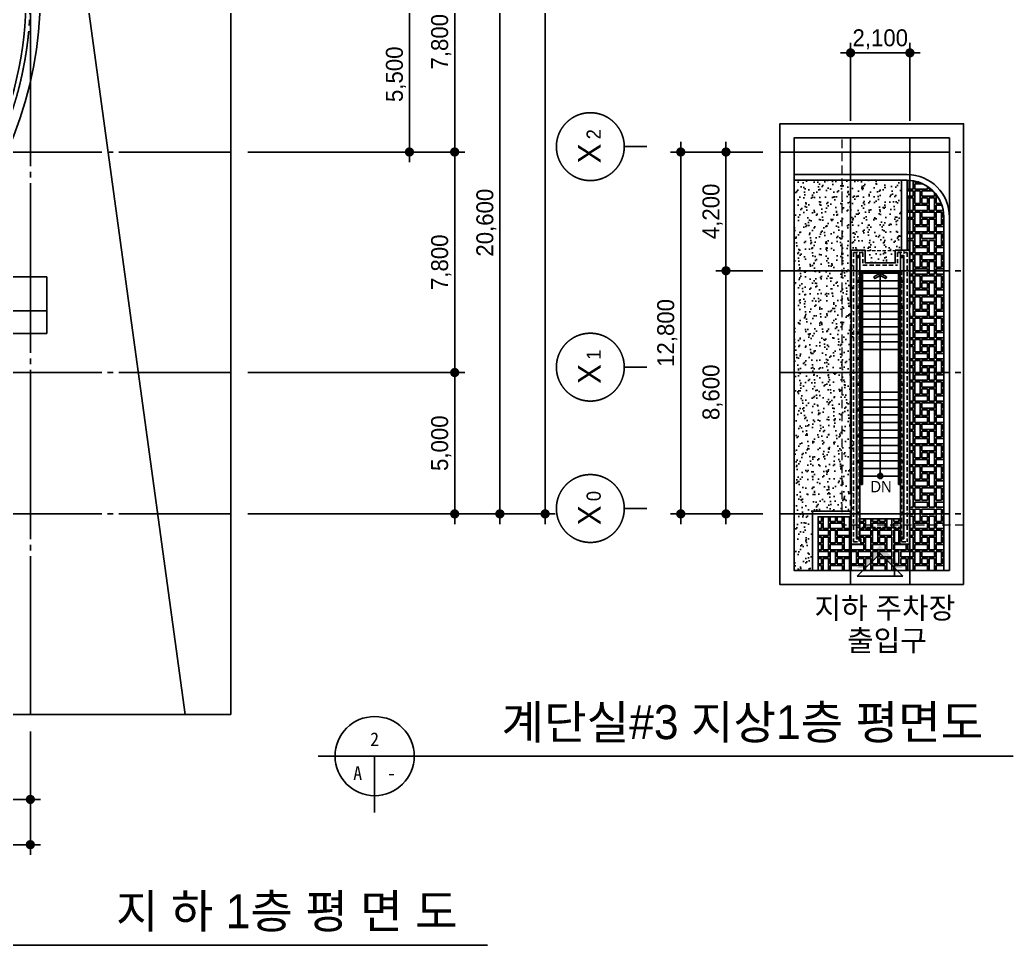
# Model space of a CAD drawing. Extents: x 13827183 to 13983685, y -1862231 to -1752052.
# Drawn here: x 13931509 to 13966650, y -1860231 to -1827503 of the extents above; entities that cross this region are included whole.
import ezdxf
from ezdxf.enums import TextEntityAlignment as Align

# ---------------------------------------------------------------- set-up
doc = ezdxf.new("R2010")
doc.units = 0
doc.header["$LTSCALE"] = 100
doc.header["$MEASUREMENT"] = 0
doc.header["$PDSIZE"] = -10
for name, pattern in [('CEN', [66, 60, -2, 2, -2]), ('HID', [2.3, 1.5, -0.8]), ('HIDDEN', [0.375, 0.25, -0.125])]:
    doc.linetypes.add(name, pattern=pattern)
doc.layers.get('0').update_dxf_attribs({"linetype": 'CONTINUOUS'})
doc.layers.get('Defpoints').update_dxf_attribs({"linetype": 'CONTINUOUS'})
for name, color, linetype in [('4WID', 4, 'CONTINUOUS'), ('AXIS', 7, 'CEN'), ('CEN', 1, 'CEN'), ('DIM', 7, 'CONTINUOUS'), ('HAT', 5, 'CONTINUOUS'), ('ST', 3, 'CONTINUOUS'), ('SY', 13, 'CONTINUOUS'), ('SYM', 7, 'CONTINUOUS'), ('TEXT', 2, 'CONTINUOUS'), ('TEXT1', 7, 'CONTINUOUS'), ('TITLE', 3, 'CONTINUOUS'), ('WA1', 2, 'CONTINUOUS'), ('WID', 4, 'CONTINUOUS')]:
    doc.layers.add(name, color=color, linetype=linetype)
doc.layers.add('hidded', color=5, linetype='HIDDEN', lineweight=20)
doc.styles.add('HE', font='HYWULM.TTF', dxfattribs={"height": 3})
doc.styles.add('HY울를도M', font='HYWULM.TTF')
doc.styles.add('굴림', font='H2HDRM.TTF')
doc.styles.add('돋움체', font='DotumChe.ttf')
doc.styles.add('돋음', font='Dotum.ttf', dxfattribs={"height": 3})
doc.styles.add('울릉도', font='HYWULM.TTF', dxfattribs={"height": 3})
doc.dimstyles.new('DIM50', dxfattribs={"dimscale": 50, "dimtxt": 3, "dimasz": 1.2, "dimexe": 1, "dimexo": 1, "dimgap": 0.6, "dimtad": 1, "dimdec": 4, "dimzin": 0, "dimdsep": 46, "dimlunit": 6, "dimtxsty": '굴림', "dimblk": 'DOTT', "dimcen": 0.09, "dimadec": 0, "dimazin": 0, "dimtfac": 1, "dimtdec": 4, "dimtofl": 0, "dimtmove": 2, "dimatfit": 2, "dimldrblk": 'DOTT', "dimfxl": 1, "dimtolj": 1, "dimtzin": 0, "dimarcsym": 0})

# ---------------------------------------------------------------- blocks, each defined once
blk = doc.blocks.new('DOTT')
for p, q in [((0, 1.5), (0, -1.5)), ((-1.5, 0), (1.5, 0))]:
    blk.add_line(p, q)
at = {"color": 6, "const_width": 0.68}
blk.add_lwpolyline([(-0.34, 0, 1), (0.34, 0, 1)], format="xyb", close=True, dxfattribs=at)
blk = doc.blocks.new('*D59')
at = {"layer": 'Defpoints', "color": 0, "lineweight": -3}
for p in [(13924060, -1852077), (13931880, -1852077), (13931880, -1856678)]:
    blk.add_point(p, dxfattribs=at)
at = {"layer": 'DIM', "color": 7, "lineweight": -2}
for p, q in [((13924060, -1852677), (13924060, -1856878)), ((13931880, -1852677), (13931880, -1856878)), ((13924300, -1856678), (13931640, -1856678))]:
    blk.add_line(p, q, dxfattribs=at)
at = {"layer": 'DIM', "color": 7, "lineweight": -2, "xscale": 240, "yscale": 240, "zscale": 240, "rotation": 180}
blk.add_blockref('DOTT', (13924060, -1856678), dxfattribs=at)
at = {"layer": 'DIM', "color": 7, "lineweight": -2, "xscale": 240, "yscale": 240, "zscale": 240}
blk.add_blockref('DOTT', (13931880, -1856678), dxfattribs=at)
at = {"layer": 'DIM', "color": 3, "insert": (13927970, -1856200), "char_height": 600, "attachment_point": 5, "style": '굴림'}
blk.add_mtext('\\A1;7,820', dxfattribs=at)
blk = doc.blocks.new('TT1')
at = {"layer": 'TEXT1'}
for p, q in [((-1013, -600), (1013, -600)), ((0, -600), (0, -1000))]:
    blk.add_line(p, q, dxfattribs=at)
blk.add_lwpolyline([(-1013, 0), (1013, 0), (1013, -1000), (-1013, -1000)], close=True, dxfattribs=at)
blk = doc.blocks.new('*D80')
at = {"layer": 'Defpoints', "color": 0, "lineweight": -3}
for p in [(13938971, -1824377), (13946892, -1824377), (13938971, -1832177)]:
    blk.add_point(p, dxfattribs=at)
at = {"layer": 'DIM', "color": 7, "lineweight": -2}
for p, q in [((13939571, -1824377), (13947092, -1824377)), ((13946892, -1831937), (13946892, -1824617)), ((13939571, -1832177), (13947092, -1832177))]:
    blk.add_line(p, q, dxfattribs=at)
at = {"layer": 'DIM', "color": 7, "lineweight": -2, "xscale": 240, "yscale": 240, "zscale": 240}
for p, rotation in [((13946892, -1824377), 90), ((13946892, -1832177), 270)]:
    blk.add_blockref('DOTT', p, dxfattribs=dict(at, rotation=rotation))
at = {"layer": 'DIM', "color": 3, "insert": (13946414, -1828277), "char_height": 600, "attachment_point": 5, "rotation": 90, "style": '굴림'}
blk.add_mtext('\\A1;7,800', dxfattribs=at)
blk = doc.blocks.new('*D81')
at = {"layer": 'Defpoints', "color": 0, "lineweight": -3}
for p in [(13938971, -1832177), (13946892, -1832177), (13938971, -1839977)]:
    blk.add_point(p, dxfattribs=at)
at = {"layer": 'DIM', "color": 7, "lineweight": -2}
for p, q in [((13939571, -1832177), (13947092, -1832177)), ((13946892, -1839737), (13946892, -1832417)), ((13939571, -1839977), (13947092, -1839977))]:
    blk.add_line(p, q, dxfattribs=at)
at = {"layer": 'DIM', "color": 7, "lineweight": -2, "xscale": 240, "yscale": 240, "zscale": 240}
for p, rotation in [((13946892, -1832177), 90), ((13946892, -1839977), 270)]:
    blk.add_blockref('DOTT', p, dxfattribs=dict(at, rotation=rotation))
at = {"layer": 'DIM', "color": 3, "insert": (13946414, -1836077), "char_height": 600, "attachment_point": 5, "rotation": 90, "style": '굴림'}
blk.add_mtext('\\A1;7,800', dxfattribs=at)
blk = doc.blocks.new('*D89')
at = {"layer": 'Defpoints', "color": 0, "lineweight": -3}
for p in [(13938971, -1839977), (13946892, -1839977), (13938971, -1844977)]:
    blk.add_point(p, dxfattribs=at)
at = {"layer": 'DIM', "color": 7, "lineweight": -2}
for p, q in [((13939571, -1839977), (13947092, -1839977)), ((13946892, -1844737), (13946892, -1840217)), ((13939571, -1844977), (13947092, -1844977))]:
    blk.add_line(p, q, dxfattribs=at)
at = {"layer": 'DIM', "color": 7, "lineweight": -2, "xscale": 240, "yscale": 240, "zscale": 240}
for p, rotation in [((13946892, -1839977), 90), ((13946892, -1844977), 270)]:
    blk.add_blockref('DOTT', p, dxfattribs=dict(at, rotation=rotation))
at = {"layer": 'DIM', "color": 3, "insert": (13946414, -1842477), "char_height": 600, "attachment_point": 5, "rotation": 90, "style": '굴림'}
blk.add_mtext('\\A1;5,000', dxfattribs=at)
blk = doc.blocks.new('*D90')
at = {"layer": 'Defpoints', "color": 0, "lineweight": -3}
for p in [(13938971, -1824377), (13938971, -1844977), (13948492, -1844977)]:
    blk.add_point(p, dxfattribs=at)
at = {"layer": 'DIM', "color": 7, "lineweight": -2}
for p, q in [((13939571, -1824377), (13948692, -1824377)), ((13948492, -1824617), (13948492, -1844737)), ((13939571, -1844977), (13948692, -1844977))]:
    blk.add_line(p, q, dxfattribs=at)
at = {"layer": 'DIM', "color": 7, "lineweight": -2, "xscale": 240, "yscale": 240, "zscale": 240}
for p, rotation in [((13948492, -1824377), 90), ((13948492, -1844977), 270)]:
    blk.add_blockref('DOTT', p, dxfattribs=dict(at, rotation=rotation))
at = {"layer": 'DIM', "color": 3, "insert": (13948014, -1834677), "char_height": 600, "attachment_point": 5, "rotation": 90, "style": '굴림'}
blk.add_mtext('\\A1;20,600', dxfattribs=at)
blk = doc.blocks.new('*D91')
at = {"layer": 'Defpoints', "color": 0, "lineweight": -3}
for p in [(13938971, -1775277), (13938971, -1844977), (13950092, -1844977)]:
    blk.add_point(p, dxfattribs=at)
at = {"layer": 'DIM', "color": 7, "lineweight": -2}
for p, q in [((13939571, -1775277), (13950292, -1775277)), ((13950092, -1775517), (13950092, -1844737)), ((13939571, -1844977), (13950292, -1844977))]:
    blk.add_line(p, q, dxfattribs=at)
at = {"layer": 'DIM', "color": 7, "lineweight": -2, "xscale": 240, "yscale": 240, "zscale": 240}
for p, rotation in [((13950092, -1775277), 90), ((13950092, -1844977), 270)]:
    blk.add_blockref('DOTT', p, dxfattribs=dict(at, rotation=rotation))
at = {"layer": 'DIM', "color": 3, "insert": (13949614, -1810127), "char_height": 600, "attachment_point": 5, "rotation": 90, "style": '굴림'}
blk.add_mtext('\\A1;69,700', dxfattribs=at)
blk = doc.blocks.new('*D93')
at = {"layer": 'Defpoints', "color": 0, "lineweight": -3}
for p in [(13938971, -1826677), (13938971, -1832177), (13945292, -1832177)]:
    blk.add_point(p, dxfattribs=at)
at = {"layer": 'DIM', "color": 7, "lineweight": -2}
for p, q in [((13939571, -1826677), (13945492, -1826677)), ((13945292, -1826917), (13945292, -1831937)), ((13939571, -1832177), (13945492, -1832177))]:
    blk.add_line(p, q, dxfattribs=at)
at = {"layer": 'DIM', "color": 7, "lineweight": -2, "xscale": 240, "yscale": 240, "zscale": 240}
for p, rotation in [((13945292, -1826677), 90), ((13945292, -1832177), 270)]:
    blk.add_blockref('DOTT', p, dxfattribs=dict(at, rotation=rotation))
at = {"layer": 'DIM', "color": 3, "insert": (13944814, -1829427), "char_height": 600, "attachment_point": 5, "rotation": 90, "style": '굴림'}
blk.add_mtext('\\A1;5,500', dxfattribs=at)
blk = doc.blocks.new('*D95')
at = {"layer": 'Defpoints', "color": 0, "lineweight": -3}
for p in [(13918880, -1852077), (13931880, -1852077), (13931880, -1855078)]:
    blk.add_point(p, dxfattribs=at)
at = {"layer": 'DIM', "color": 7, "lineweight": -2}
for p, q in [((13918880, -1852677), (13918880, -1855278)), ((13931880, -1852677), (13931880, -1855278)), ((13919120, -1855078), (13931640, -1855078))]:
    blk.add_line(p, q, dxfattribs=at)
at = {"layer": 'DIM', "color": 7, "lineweight": -2, "xscale": 240, "yscale": 240, "zscale": 240, "rotation": 180}
blk.add_blockref('DOTT', (13918880, -1855078), dxfattribs=at)
at = {"layer": 'DIM', "color": 7, "lineweight": -2, "xscale": 240, "yscale": 240, "zscale": 240}
blk.add_blockref('DOTT', (13931880, -1855078), dxfattribs=at)
at = {"layer": 'DIM', "color": 3, "insert": (13925380, -1854600), "char_height": 600, "attachment_point": 5, "style": '굴림'}
blk.add_mtext('\\A1;13,000', dxfattribs=at)
blk = doc.blocks.new('CCS120')
for p, q in [((-6.76, -9.1), (-0.01, -2.35)), ((-0.01, -2.35), (6.74, -9.1)), ((-6.76, -9.1), (6.74, -9.1))]:
    blk.add_line(p, q)
for points in [[(-0.01, 0.05), (-6.76, -6.7), (-0.01, -2.35), (-4.37, -6.7)], [(-0.01, 0.05), (-0.01, -2.35), (6.74, -6.7), (4.34, -6.7)]]:
    blk.add_solid(points)
blk = doc.blocks.new('*D141')
at = {"layer": 'Defpoints', "color": 0, "lineweight": -3}
for p in [(13954891, -1832177), (13958398, -1832177), (13958398, -1844977)]:
    blk.add_point(p, dxfattribs=at)
at = {"layer": 'DIM', "color": 7, "lineweight": -2}
for p, q in [((13957798, -1832177), (13954691, -1832177)), ((13954891, -1844737), (13954891, -1832417)), ((13957798, -1844977), (13954691, -1844977))]:
    blk.add_line(p, q, dxfattribs=at)
at = {"layer": 'DIM', "color": 7, "lineweight": -2, "xscale": 240, "yscale": 240, "zscale": 240}
for p, rotation in [((13954891, -1832177), 90), ((13954891, -1844977), 270)]:
    blk.add_blockref('DOTT', p, dxfattribs=dict(at, rotation=rotation))
at = {"layer": 'DIM', "color": 3, "insert": (13954413, -1838577), "char_height": 600, "attachment_point": 5, "rotation": 90, "style": '굴림'}
blk.add_mtext('\\A1;12,800', dxfattribs=at)
blk = doc.blocks.new('*D142')
at = {"layer": 'Defpoints', "color": 0, "lineweight": -3}
for p in [(13958398, -1836377), (13956491, -1844977), (13958398, -1844977)]:
    blk.add_point(p, dxfattribs=at)
at = {"layer": 'DIM', "color": 7, "lineweight": -2}
for p, q in [((13957798, -1836377), (13956291, -1836377)), ((13956491, -1836617), (13956491, -1844737)), ((13957798, -1844977), (13956291, -1844977))]:
    blk.add_line(p, q, dxfattribs=at)
at = {"layer": 'DIM', "color": 7, "lineweight": -2, "xscale": 240, "yscale": 240, "zscale": 240}
for p, rotation in [((13956491, -1836377), 90), ((13956491, -1844977), 270)]:
    blk.add_blockref('DOTT', p, dxfattribs=dict(at, rotation=rotation))
at = {"layer": 'DIM', "color": 3, "insert": (13956013, -1840677), "char_height": 600, "attachment_point": 5, "rotation": 90, "style": '굴림'}
blk.add_mtext('\\A1;8,600', dxfattribs=at)
blk = doc.blocks.new('BOMBOM_S')
at = {"color": 7}
blk.add_line((0, 0.4), (0, 0), dxfattribs=at)
blk.add_lwpolyline([(-0.6, 1, 1), (0.6, 1, 1), (-0.6, 1, 1)], format="xyb", dxfattribs=at)
at = {"color": 1, "style": '돋음'}
for tag, p, height in [('X', (-0.295, 0.816), 0.4), ('N', (0.129, 0.816), 0.25)]:
    blk.add_attdef(tag, p, '', height=height, dxfattribs=at)
blk = doc.blocks.new('*D143')
at = {"layer": 'Defpoints', "color": 0, "lineweight": -3}
for p in [(13958398, -1832177), (13956491, -1836377), (13958398, -1836377)]:
    blk.add_point(p, dxfattribs=at)
at = {"layer": 'DIM', "color": 7, "lineweight": -2}
for p, q in [((13957798, -1832177), (13956291, -1832177)), ((13956491, -1832417), (13956491, -1836137)), ((13957798, -1836377), (13956291, -1836377))]:
    blk.add_line(p, q, dxfattribs=at)
at = {"layer": 'DIM', "color": 7, "lineweight": -2, "xscale": 240, "yscale": 240, "zscale": 240}
for p, rotation in [((13956491, -1832177), 90), ((13956491, -1836377), 270)]:
    blk.add_blockref('DOTT', p, dxfattribs=dict(at, rotation=rotation))
at = {"layer": 'DIM', "color": 3, "insert": (13956013, -1834277), "char_height": 600, "attachment_point": 5, "rotation": 90, "style": '굴림'}
blk.add_mtext('\\A1;4,200', dxfattribs=at)
blk = doc.blocks.new('*D144')
at = {"layer": 'Defpoints', "color": 0, "lineweight": -3}
for p in [(13962998, -1828671), (13960898, -1831677), (13962998, -1831677)]:
    blk.add_point(p, dxfattribs=at)
at = {"layer": 'DIM', "color": 7, "lineweight": -2}
for p, q in [((13960898, -1831077), (13960898, -1828471)), ((13961138, -1828671), (13962758, -1828671)), ((13962998, -1831077), (13962998, -1828471))]:
    blk.add_line(p, q, dxfattribs=at)
at = {"layer": 'DIM', "color": 7, "lineweight": -2, "xscale": 240, "yscale": 240, "zscale": 240, "rotation": 180}
blk.add_blockref('DOTT', (13960898, -1828671), dxfattribs=at)
at = {"layer": 'DIM', "color": 7, "lineweight": -2, "xscale": 240, "yscale": 240, "zscale": 240}
blk.add_blockref('DOTT', (13962998, -1828671), dxfattribs=at)
at = {"layer": 'DIM', "color": 3, "insert": (13961948, -1828193), "char_height": 600, "attachment_point": 5, "style": '굴림'}
blk.add_mtext('\\A1;2,100', dxfattribs=at)

msp = doc.modelspace()

# ---------------------------------------------------------------- hatches: boundary and pattern name
at = {"layer": 'HAT', "lineweight": -3, "ltscale": 200}
h = msp.add_hatch(dxfattribs=at)
h.set_pattern_fill('AR-SAND', color=8, scale=200, angle=90, style=0)
h.set_pattern_definition([(127.5, (12249179.32, -15032175.9), (-385.364754, -12.5986716), [0, -304, 0, -340, 0, -325]), (97.5, (12249179.3, -15032175.9), (-564.429213, 353.955341), [0, -164, 0, -274, 0, -105]), (57.5, (12249179.32, -15032421.9), (-1.131811, 622.828372), [0, -100, 0, -360, 0, -470]), (47.5, (12249179.3, -15032421.9), (-175.535113, 601.22532), [0, -50, 0, -236, 0, -270])])
h.paths.add_polyline_path([(13961237.6261, -1835858.99449), (13961197.6261, -1835858.99449), (13961197.6261, -1836177.37395), (13961237.6261, -1836177.37395)])
h.paths.add_polyline_path([(13962697.6261, -1835858.99449), (13962657.6261, -1835858.99449), (13962657.6261, -1836177.37395), (13962697.6261, -1836177.37395)])
h.paths.add_polyline_path([(13962497.6261, -1835698.99449), (13962697.6261, -1835698.99449), (13962697.6261, -1833177.37395), (13958897.6261, -1833177.37395), (13958897.6261, -1846977.37395), (13959538.68372, -1846977.37395), (13959538.68372, -1844877.37395), (13960997.6261, -1844877.37395), (13960997.6261, -1835698.99449), (13961397.6261, -1835698.99449), (13961397.6261, -1836117.37395), (13962497.6261, -1836117.37395)])
h = msp.add_hatch(dxfattribs=at)
h.set_pattern_fill('PBRI3', color=8, scale=750, angle=90, style=0)
h.set_pattern_definition([(90, (12171363.26, -14811495.4), (-750, 750), [442.5, -60, 187.5, -60]), (90, (12170673.26, -14811495.4), (-750, 750), [187.5, -60, 442.5, -60]), (90, (12171115.76, -14811495.4), (-750, 750), [187.5, -60, 195, -307.5]), (90, (12170920.76, -14811247.9), (-750, 750), [195, -60, 187.5, -307.5]), (90, (12171175.76, -14811495.4), (-750, 750), [442.5, -307.5]), (90, (12170860.76, -14811247.9), (-750, 750), [442.5, -307.5]), (180, (12171115.76, -14811307.9), (-750, -750), [442.5, -307.5]), (180, (12171363.26, -14810992.9), (-750, -750), [442.5, -307.5]), (180, (12171363.26, -14811495.4), (-750, -750), [187.5, -60, 442.5, -60]), (180, (12171363.26, -14810805.4), (-750, -750), [442.5, -60, 187.5, -60]), (180, (12171115.76, -14811247.9), (-750, -750), [195, -60, 187.5, -307.5]), (180, (12171363.26, -14811052.9), (-750, -750), [187.5, -60, 195, -307.5])])
edge = h.paths.add_edge_path()
edge.add_line((13962897.6261, -1835653.50938), (13962897.6261, -1833177.37395))
edge.add_line((13962897.6261, -1833177.37395), (13962997.6261, -1833181.22581))
edge.add_line((13962997.6261, -1833181.22581), (13963123.32721, -1833197.11655))
edge.add_line((13963123.32721, -1833197.11655), (13963305.3833, -1833242.97771))
edge.add_line((13963305.3833, -1833242.97771), (13963422.91004, -1833288.22434))
edge.add_line((13963422.91004, -1833288.22434), (13963565.14324, -1833361.83781))
edge.add_line((13963565.14324, -1833361.83781), (13963659.11201, -1833423.74251))
edge.add_line((13963659.11201, -1833423.74251), (13963789.0941, -1833531.17904))
edge.add_line((13963789.0941, -1833531.17904), (13963849.81, -1833592.30569))
edge.add_line((13963849.81, -1833592.30569), (13963915.17316, -1833668.30166))
edge.add_line((13963915.17316, -1833668.30166), (13963949.66995, -1833713.69618))
edge.add_line((13963949.66995, -1833713.69618), (13964023.74168, -1833827.86359))
edge.add_line((13964023.74168, -1833827.86359), (13964107.48178, -1834001.71731))
edge.add_line((13964107.48178, -1834001.71731), (13964133.44439, -1834073.9472))
edge.add_line((13964133.44439, -1834073.9472), (13964171.0048, -1834215.63613))
edge.add_line((13964171.0048, -1834215.63613), (13964189.36339, -1834331.03608))
edge.add_line((13964189.36339, -1834331.03608), (13964197.6261, -1834477.37395))
edge.add_line((13964197.6261, -1834477.37395), (13964197.62549, -1846977.37395))
edge.add_line((13964197.62549, -1846977.37395), (13959747.68372, -1846977.37395))
edge.add_line((13959747.68372, -1846977.37395), (13959747.68372, -1845077.37395))
edge.add_line((13959747.68372, -1845077.37395), (13960917.6261, -1845077.37395))
edge.add_line((13960917.6261, -1845077.37395), (13960917.6261, -1846049.7213))
edge.add_line((13960917.6261, -1846049.7213), (13961257.6261, -1846049.7213))
edge.add_line((13961257.6261, -1846049.7213), (13961257.6261, -1845859.7213))
edge.add_line((13961257.6261, -1845859.7213), (13961227.62604, -1845859.7213))
edge.add_line((13961227.62604, -1845859.7213), (13961227.6261, -1845147.37395))
edge.add_line((13961227.6261, -1845147.37395), (13962667.6261, -1845147.37395))
edge.add_line((13962667.6261, -1845147.37395), (13962667.6261, -1845859.7213))
edge.add_line((13962667.6261, -1845859.7213), (13962637.6261, -1845859.7213))
edge.add_line((13962637.6261, -1845859.7213), (13962637.6261, -1846049.7213))
edge.add_line((13962637.6261, -1846049.7213), (13962977.6261, -1846049.7213))
edge.add_line((13962977.6261, -1846049.7213), (13962977.6261, -1835653.50938))
edge.add_line((13962977.6261, -1835653.50938), (13962917.06368, -1835618.16833))

# ---------------------------------------------------------------- linework, layer by layer
at = {"ltscale": 3}
for p, q in [((13958897.6261, -1832977.37395), (13962897.6261, -1832977.37395)), ((13958897.6261, -1833177.37395), (13962897.6261, -1833177.37395)), ((13962697.6261, -1835653.50938), (13962697.6261, -1833177.37395)), ((13962897.6261, -1835653.50938), (13962897.6261, -1833177.37395)), ((13964197.6261, -1834477.37395), (13964197.62549, -1846977.37395)), ((13964397.6261, -1834477.37395), (13964397.62549, -1846977.37395)), ((13959547.68372, -1846977.37395), (13959547.68372, -1844877.37395)), ((13960917.6261, -1844877.37395), (13959547.68372, -1844877.37395)), ((13959747.68372, -1846977.37395), (13959747.68372, -1845077.37395)), ((13960917.6261, -1845077.37395), (13959747.68372, -1845077.37395))]:
    msp.add_line(p, q, dxfattribs=at)
for radius in [1500, 1300]:
    msp.add_arc((13962897.6261, -1834477.37395), radius, 0, 90, dxfattribs=at)
at = {"layer": '4WID', "color": 3, "lineweight": -3, "ltscale": 200}
msp.add_lwpolyline([(13962637.6261, -1845859.7213), (13962787.62616, -1845859.7213), (13962787.62616, -1835843.50938), (13962667.6261, -1835843.50938), (13962667.6261, -1836407.37395), (13961227.6261, -1836407.37395), (13961227.6261, -1835843.50938), (13961107.6261, -1835843.50938), (13961107.62604, -1845859.7213), (13961257.6261, -1845859.7213), (13961257.6261, -1846049.7213), (13960917.6261, -1846049.7213), (13960917.6261, -1835653.50938), (13961417.6261, -1835653.50938), (13961417.6261, -1836097.37395), (13962477.6261, -1836097.37395), (13962477.6261, -1835653.50938), (13962977.6261, -1835653.50938), (13962977.6261, -1846049.7213), (13962637.6261, -1846049.7213), (13962637.6261, -1845859.7213)], dxfattribs=at)
at = {"layer": 'CEN'}
msp.add_line((13931879.80992, -1826677.37395), (13931879.80992, -1852077.37395), dxfattribs=at)
at = {"layer": 'CEN', "linetype": 'CEN'}
for p, q in [((13960897.6261, -1831677.37395), (13960897.6261, -1847477.37395)), ((13962997.6261, -1831677.37395), (13962997.6261, -1847477.37395)), ((13842606.80992, -1832177.37395), (13938970.80992, -1832177.37395)), ((13958397.6261, -1832177.37395), (13964897.62549, -1832177.37395)), ((13958397.6261, -1836377.37395), (13964897.62549, -1836377.37395)), ((13842606.80992, -1839977.37395), (13938970.80992, -1839977.37395)), ((13958397.6261, -1839977.37395), (13964897.62549, -1839977.37395)), ((13842606.80992, -1844977.37395), (13938970.80992, -1844977.37395)), ((13958397.6261, -1844977.37395), (13964897.62549, -1844977.37395))]:
    msp.add_line(p, q, dxfattribs=at)
msp.add_lwpolyline([(13962455.85932, -1845447.37395), (13962455.85932, -1847166.28621)], dxfattribs=at)
at = {"layer": 'CEN', "color": 5}
msp.add_arc((13918879.80992, -1826677.37395), 13000, 270, 90, dxfattribs=at)
msp.add_arc((13918879.80992, -1826677.37395), 13000, 270, 90, dxfattribs=at)
at = {"layer": 'Defpoints', "color": 76}
for p in [(13938970.80992, -1768045.95467), (13842006.80992, -1852077.37395)]:
    msp.add_line(p, (13938970.80992, -1852077.37395), dxfattribs=at)
at = {"layer": 'Defpoints', "color": 191}
for points in [[(13964897.62549, -1847477.3776), (13958397.6261, -1847477.37395), (13958397.6261, -1831177.37395), (13964897.62549, -1831177.37395)], [(13964397.62549, -1846977.3776), (13958897.6261, -1846977.37395), (13958897.6261, -1831677.37395), (13964397.62549, -1831677.37395)]]:
    msp.add_lwpolyline(points, close=True, dxfattribs=at)
msp.add_lwpolyline([(13962897.6261, -1835653.50938), (13962897.6261, -1833177.37395), (13962997.6261, -1833181.22581), (13963123.32721, -1833197.11655), (13963305.3833, -1833242.97771), (13963422.91004, -1833288.22434), (13963565.14324, -1833361.83781), (13963659.11201, -1833423.74251), (13963789.0941, -1833531.17904), (13963849.81, -1833592.30569), (13963915.17316, -1833668.30166), (13963949.66995, -1833713.69618), (13964023.74168, -1833827.86359), (13964107.48178, -1834001.71731), (13964133.44439, -1834073.9472), (13964171.0048, -1834215.63613), (13964189.36339, -1834331.03608), (13964197.6261, -1834477.37395), (13964197.62549, -1846977.37395), (13959747.68372, -1846977.37395), (13959747.68372, -1845077.37395), (13960917.6261, -1845077.37395), (13960917.6261, -1846049.7213), (13961257.6261, -1846049.7213), (13961257.6261, -1845859.7213), (13961227.62604, -1845859.7213), (13961227.6261, -1845147.37395), (13962667.6261, -1845147.37395), (13962667.6261, -1845859.7213), (13962637.6261, -1845859.7213), (13962637.6261, -1846049.7213), (13962977.6261, -1846049.7213), (13962977.6261, -1835653.50938), (13962917.06368, -1835618.16833)], dxfattribs=at)
at = {"layer": 'hidded', "color": 4, "linetype": 'HID', "ltscale": 0.8}
for p, q in [((13961227.6261, -1835843.50938), (13961227.6261, -1835661.40508)), ((13962667.6261, -1835843.50938), (13962667.6261, -1835661.40508)), ((13961107.62604, -1845447.37395), (13962787.62616, -1845447.37395))]:
    msp.add_line(p, q, dxfattribs=at)
at = {"layer": 'hidded', "color": 6, "linetype": 'HID', "ltscale": 2}
msp.add_lwpolyline([(13964897.62549, -1845377.37395), (13960597.6261, -1845377.37395), (13960597.6261, -1831677.37395)], dxfattribs=at)
at = {"layer": 'hidded', "color": 4, "linetype": 'HID', "ltscale": 0.8}
msp.add_lwpolyline([(13961107.6261, -1835843.50938), (13961107.6261, -1835661.40508), (13962787.62616, -1835661.40508), (13962787.6261, -1835843.50938)], dxfattribs=at)
at = {"layer": 'ST', "color": 8, "linetype": 'HID'}
for p, q in [((13960997.6261, -1835733.50938), (13960997.6261, -1845969.7213)), ((13960997.6261, -1835733.50938), (13961337.6261, -1835733.50938)), ((13961337.6261, -1835733.50938), (13961337.6261, -1836177.37395)), ((13962557.6261, -1835733.50938), (13962557.6261, -1836177.37395)), ((13962557.6261, -1835733.50938), (13962897.6261, -1835733.50938)), ((13962897.6261, -1835733.50938), (13962897.6261, -1845969.7213)), ((13961197.6261, -1836377.37395), (13961197.6261, -1845969.7213)), ((13961197.6261, -1836377.37395), (13962697.6261, -1836377.37395)), ((13961337.6261, -1836177.37395), (13962557.6261, -1836177.37395)), ((13962697.6261, -1836377.37395), (13962697.6261, -1845969.7213)), ((13960997.6261, -1845969.7213), (13961197.6261, -1845969.7213)), ((13962697.6261, -1845969.7213), (13962897.6261, -1845969.7213))]:
    msp.add_line(p, q, dxfattribs=at)
at = {"layer": 'ST', "color": 4}
for p, q in [((13961227.6261, -1836467.37395), (13961267.6261, -1836467.37395)), ((13961317.6261, -1836467.37395), (13962597.6261, -1836467.37395)), ((13961317.6261, -1836737.37395), (13962597.6261, -1836737.37395)), ((13961947.6261, -1843629.45814), (13961947.6261, -1836467.37395)), ((13962647.6261, -1836467.37395), (13962667.6261, -1836467.37395)), ((13962647.6261, -1836737.37395), (13962667.6261, -1836737.37395)), ((13961227.6261, -1837007.37395), (13961267.6261, -1837007.37395)), ((13961317.6261, -1837007.37395), (13962597.6261, -1837007.37395)), ((13962647.6261, -1837007.37395), (13962667.6261, -1837007.37395)), ((13961227.6261, -1837277.37395), (13961267.6261, -1837277.37395)), ((13961317.6261, -1837277.37395), (13962597.6261, -1837277.37395)), ((13962647.6261, -1837277.37395), (13962667.6261, -1837277.37395)), ((13961227.6261, -1837547.37395), (13961267.6261, -1837547.37395)), ((13961227.6261, -1837817.37395), (13961267.6261, -1837817.37395)), ((13961317.6261, -1837547.37395), (13962597.6261, -1837547.37395)), ((13961317.6261, -1837817.37395), (13962597.6261, -1837817.37395)), ((13962647.6261, -1837547.37395), (13962667.6261, -1837547.37395)), ((13962647.6261, -1837817.37395), (13962667.6261, -1837817.37395)), ((13961227.6261, -1838087.37395), (13961267.6261, -1838087.37395)), ((13961317.6261, -1838087.37395), (13962597.6261, -1838087.37395)), ((13962647.6261, -1838087.37395), (13962667.6261, -1838087.37395)), ((13961227.6261, -1838357.37395), (13961267.6261, -1838357.37395)), ((13961317.6261, -1838357.37395), (13962597.6261, -1838357.37395)), ((13962647.6261, -1838357.37395), (13962667.6261, -1838357.37395)), ((13961227.6261, -1838627.37395), (13961267.6261, -1838627.37395)), ((13961227.6261, -1838897.37395), (13961267.6261, -1838897.37395)), ((13961317.6261, -1838627.37395), (13962597.6261, -1838627.37395)), ((13961317.6261, -1838897.37395), (13962597.6261, -1838897.37395)), ((13962647.6261, -1838627.37395), (13962667.6261, -1838627.37395)), ((13962647.6261, -1838897.37395), (13962667.6261, -1838897.37395)), ((13961227.6261, -1839167.37395), (13961267.6261, -1839167.37395)), ((13961317.6261, -1839167.37395), (13962597.6261, -1839167.37395)), ((13962647.6261, -1839167.37395), (13962667.6261, -1839167.37395)), ((13961227.6261, -1840667.45814), (13961267.6261, -1840667.45814)), ((13961227.6261, -1840937.45814), (13961267.6261, -1840937.45814)), ((13961317.6261, -1840667.45814), (13962597.6261, -1840667.45814)), ((13961317.6261, -1840937.45814), (13962597.6261, -1840937.45814)), ((13962647.6261, -1840667.45814), (13962667.6261, -1840667.45814)), ((13962647.6261, -1840937.45814), (13962667.6261, -1840937.45814)), ((13961227.6261, -1841207.45814), (13961267.6261, -1841207.45814)), ((13961317.6261, -1841207.45814), (13962597.6261, -1841207.45814)), ((13962647.6261, -1841207.45814), (13962667.6261, -1841207.45814)), ((13961227.6261, -1841477.45814), (13961267.6261, -1841477.45814)), ((13961317.6261, -1841477.45814), (13962597.6261, -1841477.45814)), ((13962647.6261, -1841477.45814), (13962667.6261, -1841477.45814)), ((13961227.6261, -1841747.45814), (13961267.6261, -1841747.45814)), ((13961227.6261, -1842017.45814), (13961267.6261, -1842017.45814)), ((13961317.6261, -1841747.45814), (13962597.6261, -1841747.45814)), ((13961317.6261, -1842017.45814), (13962597.6261, -1842017.45814)), ((13962647.6261, -1841747.45814), (13962667.6261, -1841747.45814)), ((13962647.6261, -1842017.45814), (13962667.6261, -1842017.45814)), ((13961227.6261, -1842287.45814), (13961267.6261, -1842287.45814)), ((13961317.6261, -1842287.45814), (13962597.6261, -1842287.45814)), ((13962647.6261, -1842287.45814), (13962667.6261, -1842287.45814)), ((13961227.6261, -1842557.45814), (13961267.6261, -1842557.45814)), ((13961317.6261, -1842557.45814), (13962597.6261, -1842557.45814)), ((13962647.6261, -1842557.45814), (13962667.6261, -1842557.45814)), ((13961227.6261, -1842827.45814), (13961267.6261, -1842827.45814)), ((13961227.6261, -1843097.45814), (13961267.6261, -1843097.45814)), ((13961317.6261, -1842827.45814), (13962597.6261, -1842827.45814)), ((13961317.6261, -1843097.45814), (13962597.6261, -1843097.45814)), ((13962647.6261, -1842827.45814), (13962667.6261, -1842827.45814)), ((13962647.6261, -1843097.45814), (13962667.6261, -1843097.45814)), ((13961227.6261, -1843367.45814), (13961267.6261, -1843367.45814)), ((13961317.6261, -1843367.45814), (13962597.6261, -1843367.45814)), ((13962647.6261, -1843367.45814), (13962667.6261, -1843367.45814)), ((13961227.6261, -1843637.45814), (13961267.6261, -1843637.45814)), ((13961317.6261, -1843637.45814), (13962597.6261, -1843637.45814)), ((13962647.6261, -1843637.45814), (13962667.6261, -1843637.45814)), ((13961227.6261, -1845147.37395), (13962667.6261, -1845147.37395))]:
    msp.add_line(p, q, dxfattribs=at)
at = {"layer": 'ST', "color": 8}
for points in [[(13961267.6261, -1836407.37395), (13961267.6261, -1843937.45814), (13961317.6261, -1843937.45814), (13961317.6261, -1836407.37395)], [(13962647.6261, -1836407.37395), (13962647.6261, -1843937.45814), (13962597.6261, -1843937.45814), (13962597.6261, -1836407.37395)]]:
    msp.add_lwpolyline(points, dxfattribs=at)
at = {"layer": 'ST', "color": 4}
msp.add_lwpolyline([(13961947.6261, -1836467.37395), (13961722.90708, -1836597.14918), (13961755.16335, -1836653.00419), (13961948.058, -1836541.60754), (13962140.97767, -1836652.96088), (13962173.22139, -1836597.09862)], close=True, dxfattribs=at)
msp.add_circle((13961947.6261, -1843637.45814), 45, dxfattribs=at)
at = {"layer": 'SYM'}
for p, q in [((13942060.68537, -1853545.26096), (13966649.5266, -1853545.26096)), ((13944060.68537, -1855545.26096), (13944060.68537, -1853545.26096)), ((13927418.63619, -1860231.29804), (13948052.13193, -1860231.29804))]:
    msp.add_line(p, q, dxfattribs=at)
for centre, radius in [((13961947.6261, -1843637.45814), 90), ((13944060.68537, -1853545.26096), 1400)]:
    msp.add_circle(centre, radius, dxfattribs=at)
at = {"layer": 'WA1'}
msp.add_line((13926371.79893, -1771845.72875), (13937359.91367, -1852077.37395), dxfattribs=at)
for radius, start, end in [(12850, 293.772922039, 39.999999968), (13350, 294.23542414, 22.568820073)]:
    msp.add_arc((13918879.80992, -1826677.37395), radius, start, end, dxfattribs=at)
at = {"layer": 'WID', "ltscale": 200}
for points in [[(13961129.60129, -1835876.00938), (13961107.62603, -1835876.00938), (13961107.62603, -1835871.00875), (13961129.60129, -1835871.00875)], [(13962765.65085, -1835876.00938), (13962787.62611, -1835876.00938), (13962787.62611, -1835871.00875), (13962765.65085, -1835871.00875)], [(13961129.60131, -1836757.10943), (13961107.62605, -1836757.10943), (13961107.62605, -1836752.1088), (13961129.60131, -1836752.1088)], [(13962765.65084, -1836757.10943), (13962787.6261, -1836757.10943), (13962787.6261, -1836752.1088), (13962765.65084, -1836752.1088)], [(13961129.6013, -1837667.62073), (13961107.62604, -1837667.62073), (13961107.62604, -1837662.6201), (13961129.6013, -1837662.6201)], [(13962765.65084, -1837667.62073), (13962787.6261, -1837667.62073), (13962787.6261, -1837662.6201), (13962765.65084, -1837662.6201)], [(13961129.6013, -1838578.13203), (13961107.62604, -1838578.13203), (13961107.62604, -1838573.1314), (13961129.6013, -1838573.1314)], [(13962765.65084, -1838578.13203), (13962787.6261, -1838578.13203), (13962787.6261, -1838573.1314), (13962765.65084, -1838573.1314)], [(13961129.60134, -1839488.64333), (13961107.62608, -1839488.64333), (13961107.62608, -1839483.6427), (13961129.60134, -1839483.6427)], [(13962765.65081, -1839488.64333), (13962787.62606, -1839488.64333), (13962787.62606, -1839483.6427), (13962765.65081, -1839483.6427)], [(13961129.6013, -1840399.15463), (13961107.62604, -1840399.15463), (13961107.62604, -1840394.154), (13961129.6013, -1840394.154)], [(13962765.65084, -1840399.15463), (13962787.6261, -1840399.15463), (13962787.6261, -1840394.154), (13962765.65084, -1840394.154)], [(13961129.6013, -1841309.66592), (13961107.62604, -1841309.66592), (13961107.62604, -1841304.6653), (13961129.6013, -1841304.6653)], [(13962765.65084, -1841309.66592), (13962787.6261, -1841309.66592), (13962787.6261, -1841304.6653), (13962765.65084, -1841304.6653)], [(13961129.6013, -1842220.17722), (13961107.62604, -1842220.17722), (13961107.62604, -1842215.17659), (13961129.6013, -1842215.17659)], [(13962765.65084, -1842220.17722), (13962787.6261, -1842220.17722), (13962787.6261, -1842215.17659), (13962765.65084, -1842215.17659)], [(13961129.60132, -1843130.68853), (13961107.62606, -1843130.68853), (13961107.62606, -1843125.6879), (13961129.60132, -1843125.6879)], [(13962765.65083, -1843130.68853), (13962787.62608, -1843130.68853), (13962787.62608, -1843125.6879), (13962765.65083, -1843125.6879)], [(13961129.60131, -1844041.19982), (13961107.62605, -1844041.19982), (13961107.62605, -1844036.19919), (13961129.60131, -1844036.19919)], [(13962765.65083, -1844041.19982), (13962787.62609, -1844041.19982), (13962787.62609, -1844036.19919), (13962765.65083, -1844036.19919)], [(13961129.6013, -1844951.71112), (13961107.62604, -1844951.71112), (13961107.62604, -1844946.71049), (13961129.6013, -1844946.71049)], [(13962765.65084, -1844951.71112), (13962787.6261, -1844951.71112), (13962787.6261, -1844946.71049), (13962765.65084, -1844946.71049)], [(13961129.6013, -1845832.2213), (13961107.62604, -1845832.2213), (13961107.62604, -1845827.22067), (13961129.6013, -1845827.22067)], [(13962765.65084, -1845832.2213), (13962787.6261, -1845832.2213), (13962787.6261, -1845827.22067), (13962765.65084, -1845827.22067)]]:
    msp.add_lwpolyline(points, close=True, dxfattribs=at)
at = {"layer": 'WID'}
for points in [[(13961107.62604, -1845859.7213), (13961107.62604, -1835843.50938), (13961227.6261, -1835843.50938), (13961227.6261, -1845859.7213)], [(13961107.62604, -1835843.50938), (13961107.62604, -1835871.00938), (13961129.60129, -1835871.00938), (13961129.60129, -1835843.50938)], [(13961109.62604, -1835845.50938), (13961109.62604, -1835869.00938), (13961127.60129, -1835869.00938), (13961127.60129, -1835845.50938)], [(13961129.60129, -1835843.50938), (13961129.60129, -1835903.50938), (13961227.62603, -1835903.50938), (13961227.62603, -1835843.50938)], [(13961131.60129, -1835845.50938), (13961131.60129, -1835901.50938), (13961225.62603, -1835901.50938), (13961225.62603, -1835845.50938)], [(13962787.62616, -1845859.7213), (13962787.62616, -1835843.50938), (13962667.6261, -1835843.50938), (13962667.6261, -1845859.7213)], [(13962765.65085, -1835843.50938), (13962765.65085, -1835903.50938), (13962667.62611, -1835903.50938), (13962667.62611, -1835843.50938)], [(13962763.65085, -1835845.50938), (13962763.65085, -1835901.50938), (13962669.62611, -1835901.50938), (13962669.62611, -1835845.50938)], [(13962787.6261, -1835843.50938), (13962787.6261, -1835871.00938), (13962765.65085, -1835871.00938), (13962765.65085, -1835843.50938)], [(13962785.6261, -1835845.50938), (13962785.6261, -1835869.00938), (13962767.65085, -1835869.00938), (13962767.65085, -1835845.50938)], [(13961129.60131, -1836724.60943), (13961129.60131, -1836784.60943), (13961227.62605, -1836784.60943), (13961227.62605, -1836724.60943)], [(13961131.60131, -1836726.60943), (13961131.60131, -1836782.60943), (13961225.62605, -1836782.60943), (13961225.62605, -1836726.60943)], [(13962765.65084, -1836724.60943), (13962765.65084, -1836784.60943), (13962667.6261, -1836784.60943), (13962667.6261, -1836724.60943)], [(13962763.65084, -1836726.60943), (13962763.65084, -1836782.60943), (13962669.6261, -1836782.60943), (13962669.6261, -1836726.60943)], [(13961129.6013, -1837635.12073), (13961129.6013, -1837695.12073), (13961227.62604, -1837695.12073), (13961227.62604, -1837635.12073)], [(13961131.6013, -1837637.12073), (13961131.6013, -1837693.12073), (13961225.62604, -1837693.12073), (13961225.62604, -1837637.12073)], [(13962765.65084, -1837635.12073), (13962765.65084, -1837695.12073), (13962667.6261, -1837695.12073), (13962667.6261, -1837635.12073)], [(13962763.65084, -1837637.12073), (13962763.65084, -1837693.12073), (13962669.6261, -1837693.12073), (13962669.6261, -1837637.12073)], [(13961129.6013, -1838545.63203), (13961129.6013, -1838605.63203), (13961227.62604, -1838605.63203), (13961227.62604, -1838545.63203)], [(13962765.65084, -1838545.63203), (13962765.65084, -1838605.63203), (13962667.6261, -1838605.63203), (13962667.6261, -1838545.63203)], [(13961131.6013, -1838547.63203), (13961131.6013, -1838603.63203), (13961225.62604, -1838603.63203), (13961225.62604, -1838547.63203)], [(13962763.65084, -1838547.63203), (13962763.65084, -1838603.63203), (13962669.6261, -1838603.63203), (13962669.6261, -1838547.63203)], [(13961129.60134, -1839456.14333), (13961129.60134, -1839516.14333), (13961227.62608, -1839516.14333), (13961227.62608, -1839456.14333)], [(13961131.60134, -1839458.14333), (13961131.60134, -1839514.14333), (13961225.62608, -1839514.14333), (13961225.62608, -1839458.14333)], [(13962765.65081, -1839456.14333), (13962765.65081, -1839516.14333), (13962667.62606, -1839516.14333), (13962667.62606, -1839456.14333)], [(13962763.65081, -1839458.14333), (13962763.65081, -1839514.14333), (13962669.62606, -1839514.14333), (13962669.62606, -1839458.14333)], [(13961129.6013, -1840366.65463), (13961129.6013, -1840426.65463), (13961227.62604, -1840426.65463), (13961227.62604, -1840366.65463)], [(13961131.6013, -1840368.65463), (13961131.6013, -1840424.65463), (13961225.62604, -1840424.65463), (13961225.62604, -1840368.65463)], [(13962765.65084, -1840366.65463), (13962765.65084, -1840426.65463), (13962667.6261, -1840426.65463), (13962667.6261, -1840366.65463)], [(13962763.65084, -1840368.65463), (13962763.65084, -1840424.65463), (13962669.6261, -1840424.65463), (13962669.6261, -1840368.65463)], [(13961129.6013, -1841277.16592), (13961129.6013, -1841337.16592), (13961227.62604, -1841337.16592), (13961227.62604, -1841277.16592)], [(13961131.6013, -1841279.16592), (13961131.6013, -1841335.16592), (13961225.62604, -1841335.16592), (13961225.62604, -1841279.16592)], [(13962765.65084, -1841277.16592), (13962765.65084, -1841337.16592), (13962667.6261, -1841337.16592), (13962667.6261, -1841277.16592)], [(13962763.65084, -1841279.16592), (13962763.65084, -1841335.16592), (13962669.6261, -1841335.16592), (13962669.6261, -1841279.16592)], [(13961129.6013, -1842187.67722), (13961129.6013, -1842247.67722), (13961227.62604, -1842247.67722), (13961227.62604, -1842187.67722)], [(13961131.6013, -1842189.67722), (13961131.6013, -1842245.67722), (13961225.62604, -1842245.67722), (13961225.62604, -1842189.67722)], [(13962765.65084, -1842187.67722), (13962765.65084, -1842247.67722), (13962667.6261, -1842247.67722), (13962667.6261, -1842187.67722)], [(13962763.65084, -1842189.67722), (13962763.65084, -1842245.67722), (13962669.6261, -1842245.67722), (13962669.6261, -1842189.67722)], [(13961129.60132, -1843098.18853), (13961129.60132, -1843158.18853), (13961227.62606, -1843158.18853), (13961227.62606, -1843098.18853)], [(13961131.60132, -1843100.18853), (13961131.60132, -1843156.18853), (13961225.62606, -1843156.18853), (13961225.62606, -1843100.18853)], [(13962765.65083, -1843098.18853), (13962765.65083, -1843158.18853), (13962667.62608, -1843158.18853), (13962667.62608, -1843098.18853)], [(13962763.65083, -1843100.18853), (13962763.65083, -1843156.18853), (13962669.62608, -1843156.18853), (13962669.62608, -1843100.18853)], [(13961129.60131, -1844008.69982), (13961129.60131, -1844068.69982), (13961227.62605, -1844068.69982), (13961227.62605, -1844008.69982)], [(13961131.60131, -1844010.69982), (13961131.60131, -1844066.69982), (13961225.62605, -1844066.69982), (13961225.62605, -1844010.69982)], [(13962765.65083, -1844008.69982), (13962765.65083, -1844068.69982), (13962667.62609, -1844068.69982), (13962667.62609, -1844008.69982)], [(13962763.65083, -1844010.69982), (13962763.65083, -1844066.69982), (13962669.62609, -1844066.69982), (13962669.62609, -1844010.69982)], [(13961129.6013, -1844919.21112), (13961129.6013, -1844979.21112), (13961227.62604, -1844979.21112), (13961227.62604, -1844919.21112)], [(13961131.6013, -1844921.21112), (13961131.6013, -1844977.21112), (13961225.62604, -1844977.21112), (13961225.62604, -1844921.21112)], [(13962765.65084, -1844919.21112), (13962765.65084, -1844979.21112), (13962667.6261, -1844979.21112), (13962667.6261, -1844919.21112)], [(13962763.65084, -1844921.21112), (13962763.65084, -1844977.21112), (13962669.6261, -1844977.21112), (13962669.6261, -1844921.21112)], [(13961107.62605, -1845832.2213), (13961107.62605, -1845859.7213), (13961129.6013, -1845859.7213), (13961129.6013, -1845832.2213)], [(13961109.62605, -1845834.2213), (13961109.62605, -1845857.7213), (13961127.6013, -1845857.7213), (13961127.6013, -1845834.2213)], [(13961129.6013, -1845799.7213), (13961129.6013, -1845859.7213), (13961227.62604, -1845859.7213), (13961227.62604, -1845799.7213)], [(13961131.6013, -1845801.7213), (13961131.6013, -1845857.7213), (13961225.62604, -1845857.7213), (13961225.62604, -1845801.7213)], [(13962765.65084, -1845799.7213), (13962765.65084, -1845859.7213), (13962667.6261, -1845859.7213), (13962667.6261, -1845799.7213)], [(13962763.65084, -1845801.7213), (13962763.65084, -1845857.7213), (13962669.6261, -1845857.7213), (13962669.6261, -1845801.7213)], [(13962787.62609, -1845832.2213), (13962787.62609, -1845859.7213), (13962765.65084, -1845859.7213), (13962765.65084, -1845832.2213)], [(13962785.62609, -1845834.2213), (13962785.62609, -1845857.7213), (13962767.65084, -1845857.7213), (13962767.65084, -1845834.2213)]]:
    msp.add_lwpolyline(points, close=True, dxfattribs=at)
for points in [[(13961112.62761, -1835876.00911), (13961112.60778, -1836752.51893), (13961124.60778, -1836752.51893), (13961124.62761, -1835876.00938), (13961112.62761, -1835876.00911)], [(13962782.62453, -1835876.00911), (13962782.64436, -1836752.51893), (13962770.64436, -1836752.51893), (13962770.62453, -1835876.00938), (13962782.62453, -1835876.00911)], [(13961112.62762, -1836757.10943), (13961112.60779, -1837662.6201), (13961124.60779, -1837662.6201), (13961124.62762, -1836757.10969), (13961112.62762, -1836757.10943)], [(13962782.62452, -1836757.10943), (13962782.64435, -1837662.6201), (13962770.64435, -1837662.6201), (13962770.62452, -1836757.10969), (13962782.62452, -1836757.10943)], [(13961112.62762, -1837667.62073), (13961112.60779, -1838573.1314), (13961124.60779, -1838573.1314), (13961124.62762, -1837667.62099), (13961112.62762, -1837667.62073)], [(13962782.62452, -1837667.62073), (13962782.64435, -1838573.1314), (13962770.64435, -1838573.1314), (13962770.62452, -1837667.62099), (13962782.62452, -1837667.62073)], [(13961112.62766, -1838578.13203), (13961112.60783, -1839483.6427), (13961124.60783, -1839483.6427), (13961124.62766, -1838578.1323), (13961112.62766, -1838578.13203)], [(13962782.62448, -1838578.13203), (13962782.64432, -1839483.6427), (13962770.64432, -1839483.6427), (13962770.62448, -1838578.1323), (13962782.62448, -1838578.13203)], [(13961112.62762, -1839488.64333), (13961112.60779, -1840394.154), (13961124.60779, -1840394.154), (13961124.62762, -1839488.64359), (13961112.62762, -1839488.64333)], [(13962782.62452, -1839488.64333), (13962782.64435, -1840394.154), (13962770.64435, -1840394.154), (13962770.62452, -1839488.64359), (13962782.62452, -1839488.64333)], [(13961112.62762, -1840399.15463), (13961112.60779, -1841304.6653), (13961124.60779, -1841304.6653), (13961124.62762, -1840399.15489), (13961112.62762, -1840399.15463)], [(13962782.62452, -1840399.15463), (13962782.64435, -1841304.6653), (13962770.64435, -1841304.6653), (13962770.62452, -1840399.15489), (13962782.62452, -1840399.15463)], [(13961112.62762, -1841309.66593), (13961112.60779, -1842215.17659), (13961124.60779, -1842215.17659), (13961124.62762, -1841309.66619), (13961112.62762, -1841309.66593)], [(13962782.62452, -1841309.66593), (13962782.64435, -1842215.17659), (13962770.64435, -1842215.17659), (13962770.62452, -1841309.66619), (13962782.62452, -1841309.66593)], [(13961112.62764, -1842220.17723), (13961112.60781, -1843125.6879), (13961124.60781, -1843125.6879), (13961124.62764, -1842220.17749), (13961112.62764, -1842220.17723)], [(13962782.6245, -1842220.17723), (13962782.64434, -1843125.6879), (13962770.64434, -1843125.6879), (13962770.6245, -1842220.17749), (13962782.6245, -1842220.17723)], [(13961112.62763, -1843130.68853), (13961112.6078, -1844036.19919), (13961124.6078, -1844036.19919), (13961124.62763, -1843130.68879), (13961112.62763, -1843130.68853)], [(13962782.62451, -1843130.68853), (13962782.64434, -1844036.19919), (13962770.64434, -1844036.19919), (13962770.62451, -1843130.68879), (13962782.62451, -1843130.68853)], [(13961112.62762, -1844041.19982), (13961112.60779, -1844946.71049), (13961124.60779, -1844946.71049), (13961124.62762, -1844041.20009), (13961112.62762, -1844041.19982)], [(13962782.62452, -1844041.19982), (13962782.64435, -1844946.71049), (13962770.64435, -1844946.71049), (13962770.62452, -1844041.20009), (13962782.62452, -1844041.19982)], [(13961112.62761, -1844951.71112), (13961112.60778, -1845827.22067), (13961124.60778, -1845827.22067), (13961124.62761, -1844951.71138), (13961112.62761, -1844951.71112)], [(13962782.62453, -1844951.71112), (13962782.64436, -1845827.22067), (13962770.64436, -1845827.22067), (13962770.62453, -1844951.71138), (13962782.62453, -1844951.71112)]]:
    msp.add_lwpolyline(points, dxfattribs=at)

# ---------------------------------------------------------------- block references
at = {"layer": 'AXIS', "xscale": 2000, "yscale": 2000, "zscale": 2000, "rotation": 90}
for p, values in [((13953691.34834, -1831987.37395), {'X': 'X', 'N': '2'}), ((13953691.34834, -1839787.37395), {'X': 'X', 'N': '1'}), ((13953691.34834, -1844787.37395), {'X': 'X', 'N': '0'})]:
    msp.add_blockref('BOMBOM_S', p, dxfattribs=at).add_auto_attribs(values)
at = {"layer": 'SY', "xscale": 119.9999999993326, "yscale": 120, "zscale": 120, "rotation": 0.0008824853425367961}
msp.add_blockref('CCS120', (13961942.31527, -1846092.65761), dxfattribs=at)
at = {"layer": 'TEXT1', "xscale": 2, "yscale": 2, "zscale": 2}
msp.add_blockref('TT1', (13930432.81809, -1836593.68523), dxfattribs=at)

# ---------------------------------------------------------------- texts
at = {"layer": 'SYM', "style": '돋움체'}
for s, p in [('2', (13944060.68537, -1852945.26096)), ('A', (13943460.68537, -1854145.26096)), ('-', (13944660.68537, -1854145.26096))]:
    msp.add_text(s, height=480, dxfattribs=at).set_placement(p, align=Align.MIDDLE_CENTER)
at = {"layer": 'TEXT', "style": 'HY울를도M'}
for s, p in [('지하 주차장', (13959621.42239, -1848681.1757)), ('출입구', (13960773.30067, -1849829.39922))]:
    msp.add_text(s, height=750, dxfattribs=at).set_placement(p)
at = {"layer": 'TITLE', "color": 4, "style": 'HE'}
msp.add_text('DN', height=400, dxfattribs=at).set_placement((13961597.10236, -1844211.78537))
at = {"layer": 'TITLE', "style": '울릉도'}
for s, p in [('계단실#3 지상1층 평면도', (13965593.88054, -1853305.26096)), ('지 하 1층 평 면 도', (13946996.48587, -1859991.29804))]:
    msp.add_text(s, height=1200, dxfattribs=at).set_placement(p, align=Align.BOTTOM_RIGHT)

# ---------------------------------------------------------------- dimensions: what is measured, and where the dimension line sits
at = {"layer": 'DIM'}
for base, p1, p2, angle, picture, middle in [((13950091.8099167496, -1844977.373948659), (13938970.8099167496, -1775277.373948659), (13938970.8099167496, -1844977.373948659), 90, '*D91', (13949613.7334679198, -1810127.373948657)), ((13946891.80992, -1824377.37395), (13938970.80992, -1832177.37395), (13938970.80992, -1824377.37395), 90, '*D80', (13946414.4733, -1828277.37395)), ((13948491.80992, -1844977.37395), (13938970.80992, -1824377.37395), (13938970.80992, -1844977.37395), 90, '*D90', (13948013.73347, -1834677.37395)), ((13945291.80992, -1832177.37395), (13938970.80992, -1826677.37395), (13938970.80992, -1832177.37395), 90, '*D93', (13944814.4733, -1829427.37395)), ((13946891.80992, -1832177.37395), (13938970.80992, -1839977.37395), (13938970.80992, -1832177.37395), 90, '*D81', (13946414.4733, -1836077.37395)), ((13954891.34834, -1832177.37395), (13958397.6261, -1844977.37395), (13958397.6261, -1832177.37395), 90, '*D141', (13954413.2719, -1838577.37395)), ((13956491.34834, -1836377.37395), (13958397.6261, -1832177.37395), (13958397.6261, -1836377.37395), 90, '*D143', (13956013.2719, -1834277.37395)), ((13956491.34834, -1844977.37395), (13958397.6261, -1836377.37395), (13958397.6261, -1844977.37395), 90, '*D142', (13956013.2719, -1840677.37395)), ((13946891.80992, -1839977.37395), (13938970.80992, -1844977.37395), (13938970.80992, -1839977.37395), 90, '*D89', (13946414.4733, -1842477.37395)), ((13931879.80992, -1856678.37395), (13924059.80992, -1852077.37395), (13931879.80992, -1852077.37395), 180, '*D59', (13927969.80992, -1856200.2975))]:
    dim = msp.add_linear_dim(base=base, p1=p1, p2=p2, angle=angle, dimstyle='DIM50', override={"dimscale": 200, "dimexo": 3}, dxfattribs=at)
    dim.commit()
    dim.dimension.update_dxf_attribs({"geometry": picture, "text_midpoint": middle})
for base, p1, p2, picture, middle in [((13962997.6261, -1828670.74314), (13960897.6261, -1831677.37395), (13962997.6261, -1831677.37395), '*D144', (13961947.6261, -1828192.66669)), ((13931879.80992, -1855078.37395), (13918879.80992, -1852077.37395), (13931879.80992, -1852077.37395), '*D95', (13925379.80992, -1854600.2975))]:
    dim = msp.add_linear_dim(base=base, p1=p1, p2=p2, dimstyle='DIM50', override={"dimscale": 200, "dimexo": 3}, dxfattribs=at)
    dim.commit()
    dim.dimension.update_dxf_attribs({"geometry": picture, "text_midpoint": middle})

doc.saveas('drawing.dxf')
